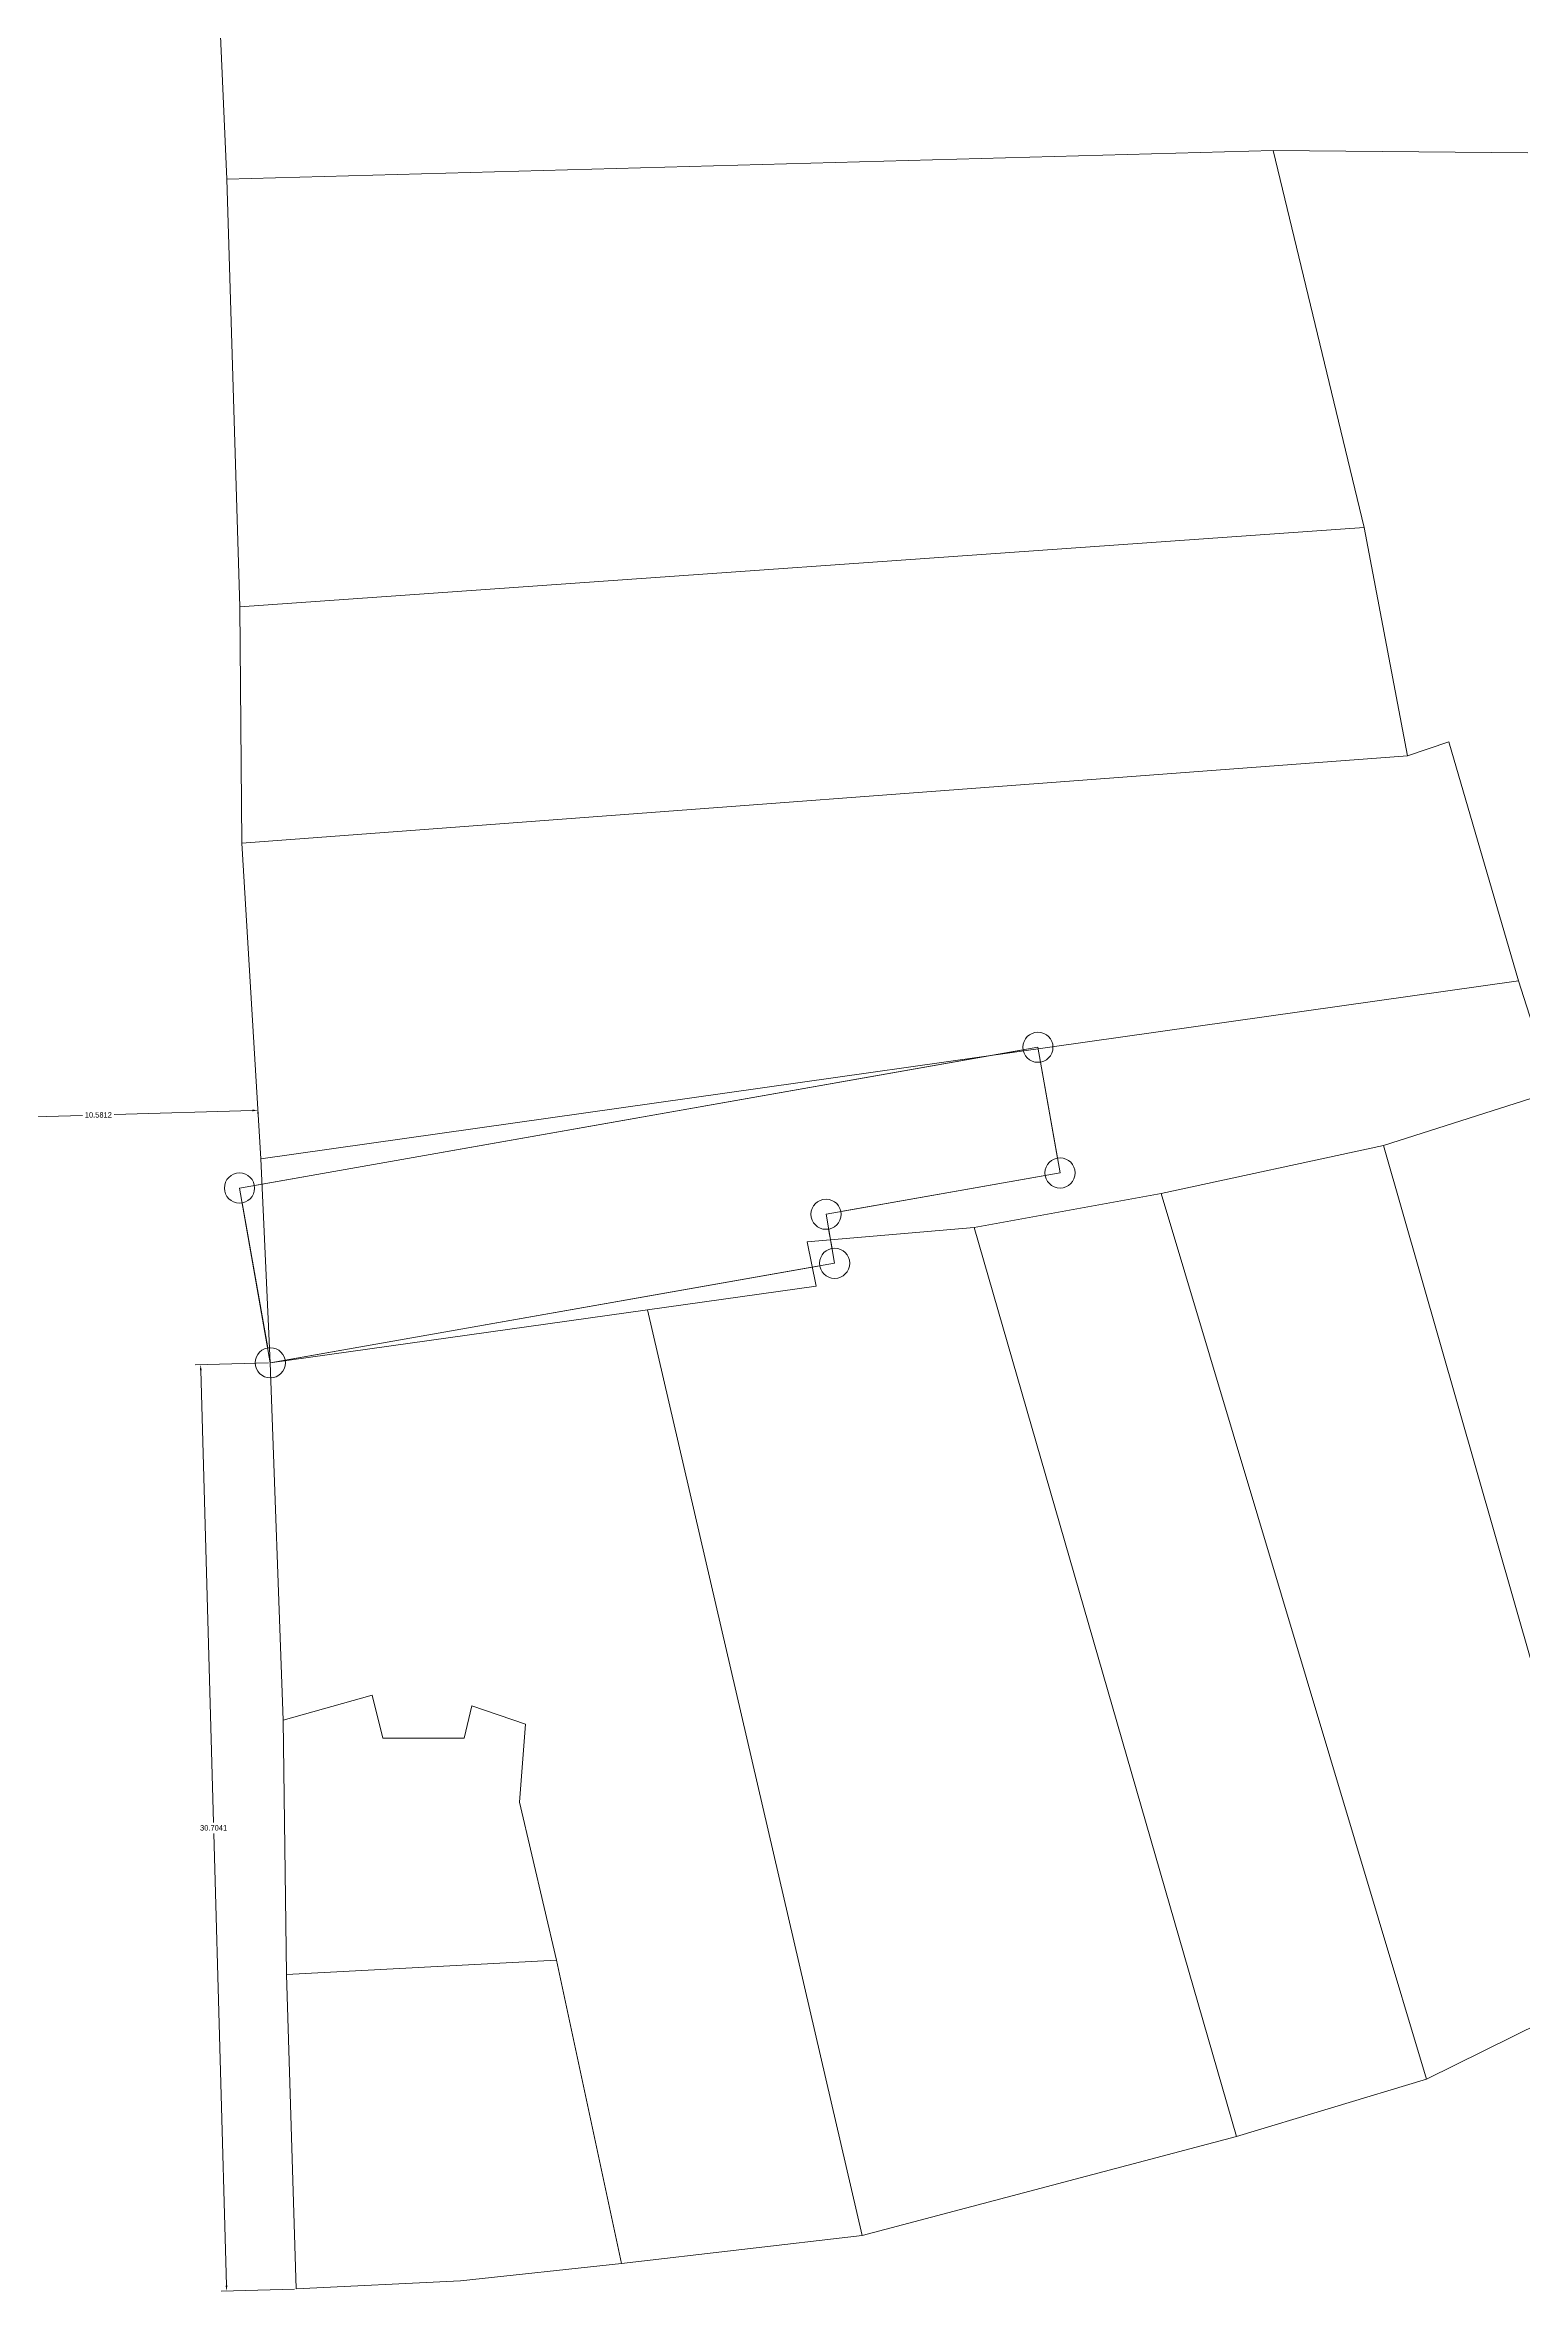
# Model space of a CAD drawing. Header units: millimetres. Extents: x 1956 to 626126, y 2654 to 1331070.
# Drawn here: x 625842.1 to 625891.1, y 1329521.2 to 1329595.6 of the extents above; entities that cross this region are included whole.
import ezdxf

# ---------------------------------------------------------------- set-up
doc = ezdxf.new("R2010")
doc.units = ezdxf.units.MM
doc.styles.get("Standard").update_dxf_attribs({"font": 'TCCM____.TTF'})

msp = doc.modelspace()

# ---------------------------------------------------------------- linework, layer by layer
at = {"color": 1, "lineweight": 0}
for p, q in [((625848.104, 1329591.193), (625847.419, 1329606.437)), ((625848.104, 1329591.193), (625882.791, 1329592.144)), ((625891.234, 1329592.063), (625882.791, 1329592.144)), ((625882.791, 1329592.144), (625885.812, 1329579.65)), ((625848.534, 1329577.016), (625848.104, 1329591.193)), ((625885.812, 1329579.65), (625848.534, 1329577.016)), ((625885.812, 1329579.65), (625887.248, 1329572.082)), ((625848.598, 1329569.191), (625848.534, 1329577.016)), ((625887.248, 1329572.082), (625888.621, 1329572.543)), ((625888.621, 1329572.543), (625890.923, 1329564.621)), ((625887.248, 1329572.082), (625848.598, 1329569.191)), ((625849.225, 1329558.724), (625848.598, 1329569.191)), ((625890.923, 1329564.621), (625849.225, 1329558.724)), ((625890.923, 1329564.621), (625892.098, 1329560.965)), ((625874.992, 1329562.424), (625848.52, 1329557.757)), ((625874.499, 1329562.337), (625849.012, 1329557.844)), ((625875.726, 1329558.259), (625874.992, 1329562.424)), ((625875.639, 1329558.751), (625875.078, 1329561.932)), ((625886.455, 1329559.172), (625892.098, 1329560.965)), ((625848.949, 1329560.329), (625844.364, 1329560.196)), ((625849.13, 1329560.272), (625849.134, 1329560.155)), ((625838.732, 1329560.033), (625843.316, 1329560.166)), ((625849.225, 1329558.724), (625849.541, 1329551.966)), ((625879.083, 1329557.579), (625886.455, 1329559.172)), ((625894.384, 1329531.446), (625886.455, 1329559.172)), ((625867.966, 1329556.89), (625875.726, 1329558.259)), ((625868.458, 1329556.977), (625875.234, 1329558.172)), ((625848.52, 1329557.757), (625849.541, 1329551.966)), ((625848.607, 1329557.264), (625849.454, 1329552.458)), ((625872.88, 1329556.445), (625879.083, 1329557.579)), ((625879.083, 1329557.579), (625887.879, 1329528.228)), ((625868.252, 1329555.265), (625867.966, 1329556.89)), ((625872.88, 1329556.445), (625867.336, 1329555.974)), ((625867.336, 1329555.974), (625867.644, 1329554.501)), ((625868.165, 1329555.758), (625868.053, 1329556.398)), ((625881.575, 1329526.332), (625872.88, 1329556.445)), ((625849.541, 1329551.966), (625868.252, 1329555.265)), ((625850.033, 1329552.053), (625867.76, 1329555.178)), ((625867.644, 1329554.501), (625862.05, 1329553.725)), ((625849.541, 1329551.966), (625862.05, 1329553.725)), ((625862.05, 1329553.725), (625869.17, 1329523.049)), ((625849.478, 1329551.964), (625847.05, 1329551.896)), ((625847.235, 1329551.721), (625847.656, 1329536.737)), ((625849.541, 1329551.966), (625849.967, 1329540.126)), ((625849.967, 1329540.126), (625852.916, 1329540.947)), ((625852.916, 1329540.947), (625853.274, 1329539.525)), ((625850.082, 1329531.691), (625849.967, 1329540.126)), ((625855.97, 1329539.532), (625856.222, 1329540.599)), ((625856.222, 1329540.599), (625858.003, 1329539.994)), ((625853.274, 1329539.525), (625855.97, 1329539.532)), ((625858.003, 1329539.994), (625857.804, 1329537.402)), ((625857.804, 1329537.402), (625859.033, 1329532.171)), ((625848.088, 1329521.389), (625847.667, 1329536.373)), ((625859.033, 1329532.171), (625850.082, 1329531.691)), ((625859.033, 1329532.171), (625861.186, 1329522.114)), ((625850.082, 1329531.691), (625850.404, 1329521.274)), ((625887.879, 1329528.228), (625894.384, 1329531.446)), ((625887.879, 1329528.228), (625881.575, 1329526.332)), ((625869.17, 1329523.049), (625881.575, 1329526.332)), ((625861.186, 1329522.114), (625869.17, 1329523.049)), ((625850.404, 1329521.274), (625855.846, 1329521.542)), ((625855.846, 1329521.542), (625861.186, 1329522.114)), ((625850.341, 1329521.272), (625847.913, 1329521.204))]:
    msp.add_line(p, q, dxfattribs=at)
for centre in [(625874.992, 1329562.424), (625875.726, 1329558.259), (625848.52, 1329557.757), (625867.966, 1329556.89), (625868.252, 1329555.265), (625849.541, 1329551.966)]:
    msp.add_circle(centre, 0.5, dxfattribs=at)
for points in [[(625848.948, 1329560.359), (625848.949, 1329560.299), (625849.128, 1329560.335)], [(625847.265, 1329551.722), (625847.205, 1329551.72), (625847.23, 1329551.901)], [(625848.118, 1329521.39), (625848.058, 1329521.388), (625848.093, 1329521.209)]]:
    msp.add_solid(points, dxfattribs=at)

# ---------------------------------------------------------------- texts
at = {"color": 1, "lineweight": 0, "char_height": 0.18, "attachment_point": 5}
for s, insert in [('\\A1;10.5812', (625843.84, 1329560.181)), ('\\A1;30.7041', (625847.661, 1329536.555))]:
    msp.add_mtext(s, dxfattribs=dict(at, insert=insert))

doc.saveas('drawing.dxf')
